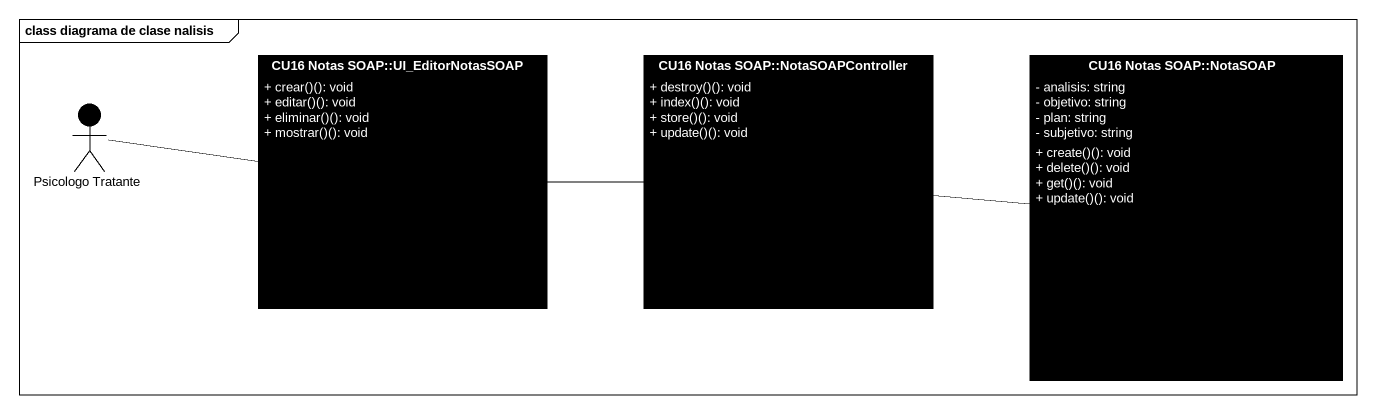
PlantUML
@startuml
mainframe class diagrama de clase nalisis
allowmixing
hide circle
hide empty members
skinparam classAttributeIconSize 0
class "CU16 Notas SOAP::UI_EditorNotasSOAP" as CU16_Notas_SOAP_UI #000000 {
  + crear()(): void
  + editar()(): void
  + eliminar()(): void
  + mostrar()(): void
}
class "CU16 Notas SOAP::NotaSOAPController" as CU16_Notas_SOAP #000000 {
  + destroy()(): void
  + index()(): void
  + store()(): void
  + update()(): void
}
class "CU16 Notas SOAP::NotaSOAP" as CU16_Notas_SOAP_NotaSOAP #000000 {
  - analisis: string
  - objetivo: string
  - plan: string
  - subjetivo: string
  + create()(): void
  + delete()(): void
  + get()(): void
  + update()(): void
}
actor "Psicologo Tratante" as Psicologo_Tratante #000000
CU16_Notas_SOAP_UI -right- CU16_Notas_SOAP
CU16_Notas_SOAP -right- CU16_Notas_SOAP_NotaSOAP
Psicologo_Tratante -right- CU16_Notas_SOAP_UI
@enduml
